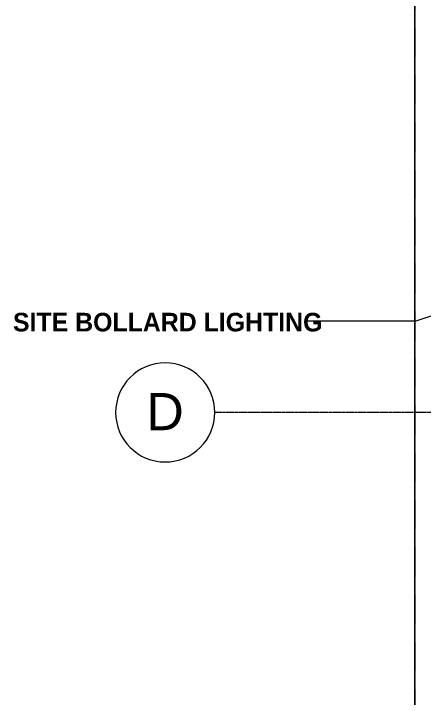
# Model space of a CAD drawing. Header units: inches. Extents: x -4266 to -1814, y 9706 to 12441.
# Drawn here: x -4266.1 to -4067.8, y 10678.3 to 11009.2 of the extents above; entities that cross this region are included whole.
import ezdxf

# ---------------------------------------------------------------- set-up
doc = ezdxf.new("R2010")
doc.units = ezdxf.units.IN
doc.header["$MEASUREMENT"] = 0
for name, pattern in [('Aligning Line 1_8_', [0.25, 0.125, -0.125]), ('Dash Dot 3_16_', [0.3125, 0.1875, -0.0625, 0, -0.0625]), ('Grid Line 1_2_', [0.875, 0.5, -0.125, 0.125, -0.125])]:
    doc.linetypes.add(name, pattern=pattern)
for name, color, linetype, lineweight in [('0-1', 7, 'Continuous', 5), ('0-5', 165, 'Continuous', 5), ('A-ANNO-SYMB-1', 150, 'Dash Dot 3_16_', 9), ('G-ANNO-SYMB-1', 147, 'Aligning Line 1_8_', 9), ('G-ANNO-TEXT', 231, 'Continuous', 9), ('S-GRID-1', 1, 'Grid Line 1_2_', 9), ('S-GRID-IDEN', 1, 'Continuous', 9), ('S-GRID-IDEN-1', 147, 'Continuous', 9)]:
    doc.layers.add(name, color=color, linetype=linetype, lineweight=lineweight)
doc.styles.add('Arial', font='arial.ttf', dxfattribs={"height": 18})
doc.styles.add('Century Gothic_B', font='GOTHICB.TTF', dxfattribs={"height": 9})

# ---------------------------------------------------------------- blocks, each defined once
blk = doc.blocks.new('Grid - Grid Head - Circle-50561-FLOOR PLAN - 1ST FLOOR')
at = {"layer": 'S-GRID-IDEN-1'}
for start, end in [(360, 180), (180, 360)]:
    blk.add_arc((0, 0), 0.25, start, end, dxfattribs=at)
blk = doc.blocks.new('CTR - 1st Phase - Shell_rvt-1-FLOOR PLAN - 1ST FLOOR')
at = {"layer": 'G-ANNO-SYMB-1'}
blk.add_line((-4071.96, 9756.53), (-4071.96, 12280.06), dxfattribs=at)
at = {"layer": 'S-GRID-1'}
blk.add_line((-1814.21, 10816.19), (-4168.71, 10816.19), dxfattribs=at)
at = {"layer": '0-5', "xscale": 95.99999999999994, "yscale": 95.99999999999994, "zscale": 95.99999999999994, "rotation": 89.99999999999987}
blk.add_blockref('Grid - Grid Head - Circle-50561-FLOOR PLAN - 1ST FLOOR', (-4192.71, 10816.19), dxfattribs=at)
at = {"layer": 'S-GRID-IDEN', "insert": (-4201.88, 10825.57), "char_height": 18, "width": 22.119, "attachment_point": 1, "style": 'Arial'}
blk.add_mtext('D', dxfattribs=at)
blk = doc.blocks.new('CTR - 1st Phase -Stairs _ Elevators_rvt-1-FLOOR PLAN - 1ST FLOOR')
at = {"layer": 'G-ANNO-SYMB-1'}
blk.add_line((-4071.96, 9706.24), (-4071.96, 12280.1), dxfattribs=at)

msp = doc.modelspace()

# ---------------------------------------------------------------- linework, layer by layer
at = {"layer": 'A-ANNO-SYMB-1'}
msp.add_line((-4071.96446, 12268.04045), (-4071.96446, 9718.24032), dxfattribs=at)
at = {"layer": 'G-ANNO-TEXT'}
for p, q in [((-3995.72453, 10885.06391), (-4071.382, 10860.43124)), ((-4071.382, 10860.43124), (-4124.41977, 10860.39401))]:
    msp.add_line(p, q, dxfattribs=at)

# ---------------------------------------------------------------- block references
at = {"layer": '0-1'}
for name in ['CTR - 1st Phase - Shell_rvt-1-FLOOR PLAN - 1ST FLOOR', 'CTR - 1st Phase -Stairs _ Elevators_rvt-1-FLOOR PLAN - 1ST FLOOR']:
    msp.add_blockref(name, (0, 0), dxfattribs=at)

# ---------------------------------------------------------------- texts
at = {"layer": 'G-ANNO-TEXT', "insert": (-4266.41662, 10864.39637), "char_height": 9, "width": 172.104, "attachment_point": 1, "style": 'Century Gothic_B'}
msp.add_mtext('SITE BOLLARD LIGHTING', dxfattribs=at)

doc.saveas('drawing.dxf')
